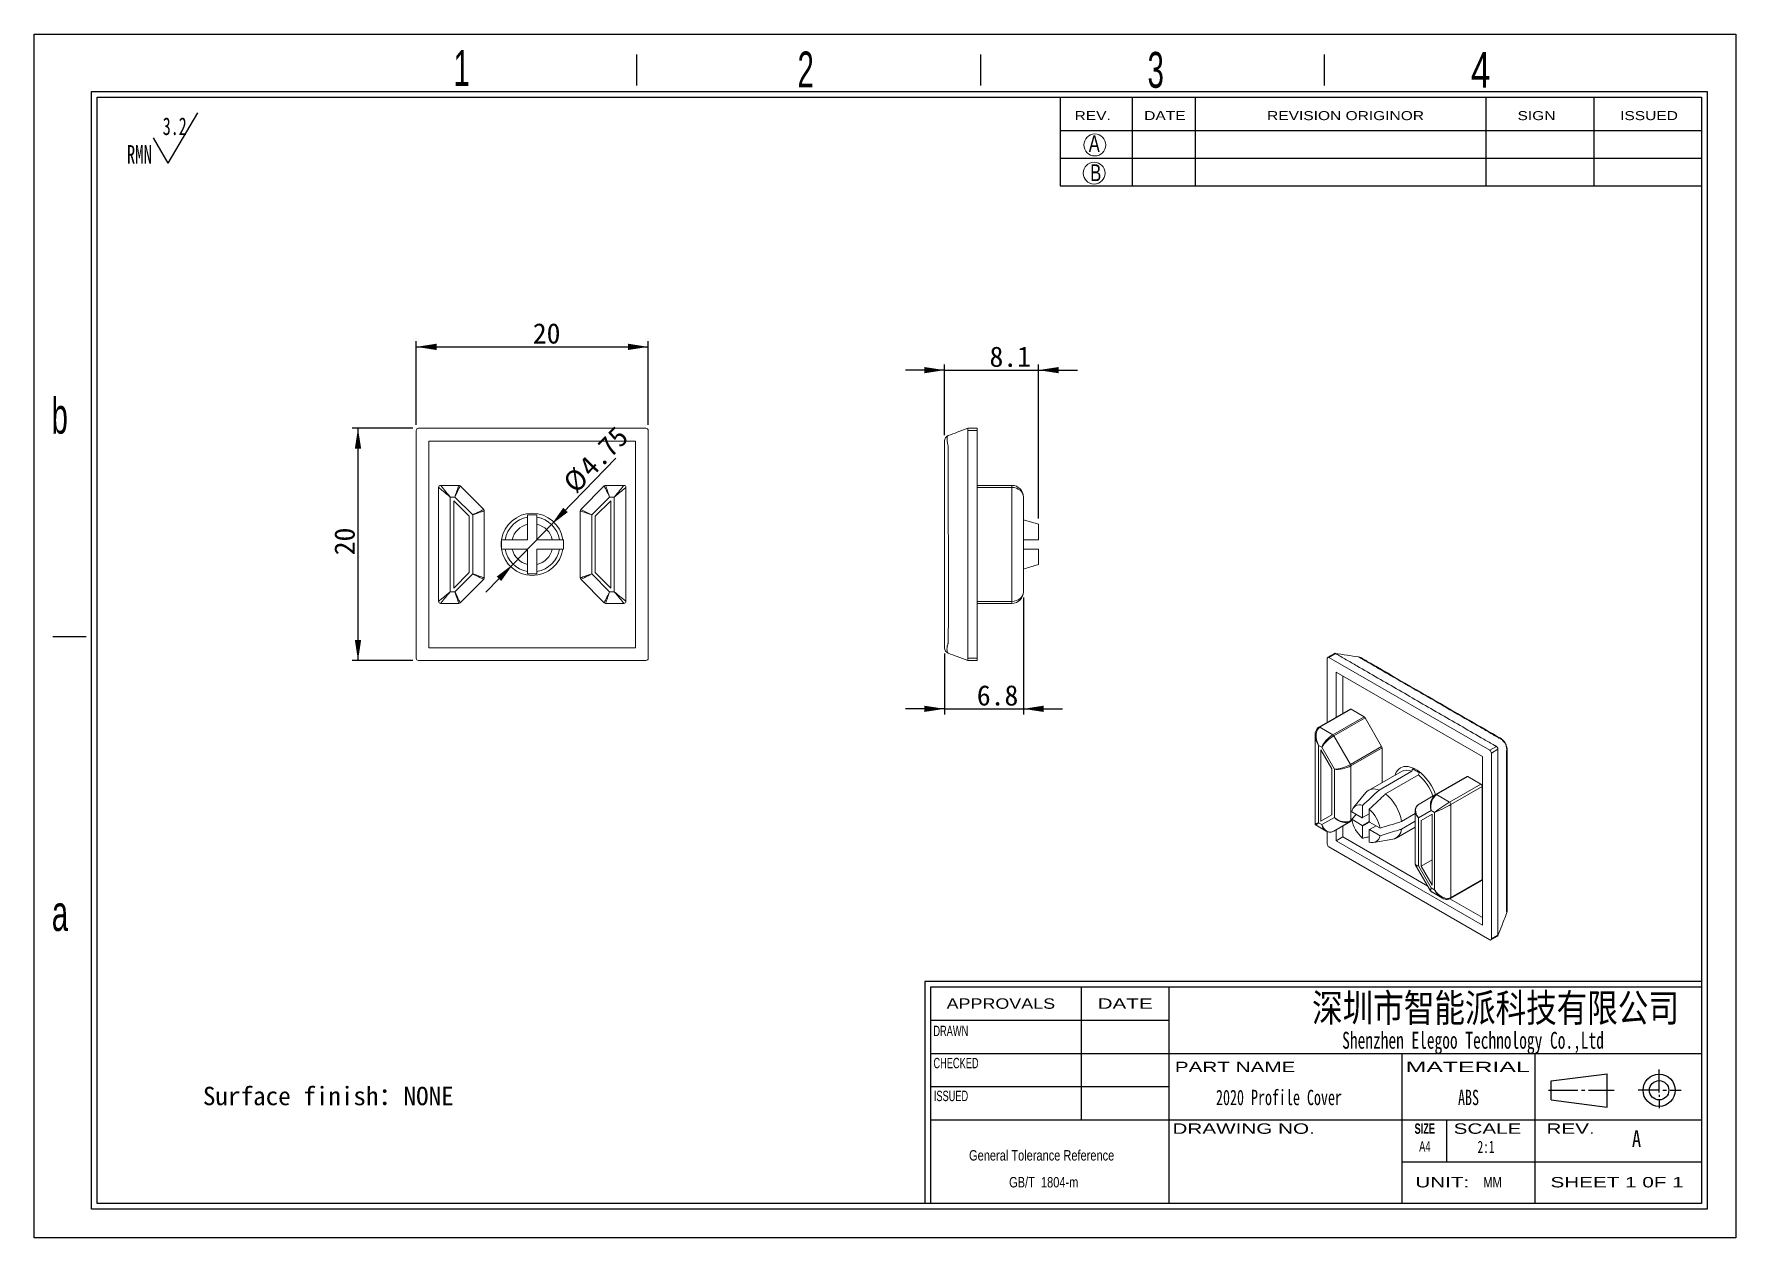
# Model space of a CAD drawing. Header units: millimetres. Extents: x 2 to 295, y 1 to 209.
import ezdxf

# ---------------------------------------------------------------- set-up
doc = ezdxf.new("R2010")
doc.units = ezdxf.units.MM
doc.layers.add('DIM', color=5, linetype='Continuous')
doc.layers.add('SLD-0', color=179, linetype='Continuous')
doc.styles.add('SLDTEXTSTYLE0', font='SIMSUN.TTC', dxfattribs={"width": 0.67})
doc.styles.add('SLDTEXTSTYLE1', font='SIMSUN.TTC', dxfattribs={"width": 0.67})
doc.styles.add('SLDTEXTSTYLE10', font='ARIAL.TTF', dxfattribs={"width": 1.7064})
doc.styles.add('SLDTEXTSTYLE11', font='SIMSUN.TTC', dxfattribs={"width": 0.8, "bigfont": 'bigfont'})
doc.styles.add('SLDTEXTSTYLE12', font='SIMSUN.TTC', dxfattribs={"width": 0.8})
doc.styles.add('SLDTEXTSTYLE13', font='SIMKAI.TTF', dxfattribs={"width": 0.67})
doc.styles.add('SLDTEXTSTYLE14', font='SIMSUN.TTC')
doc.styles.add('SLDTEXTSTYLE2', font='SIMSUN.TTC', dxfattribs={"bigfont": 'bigfont'})
doc.styles.add('SLDTEXTSTYLE3', font='ARIAL.TTF', dxfattribs={"width": 0.63516})
doc.styles.add('SLDTEXTSTYLE4', font='GOTHIC.TTF', dxfattribs={"width": 0.7304})
doc.styles.add('SLDTEXTSTYLE5', font='GOTHIC.TTF', dxfattribs={"width": 0.61171})
doc.styles.add('SLDTEXTSTYLE6', font='ARIALBD.TTF', dxfattribs={"width": 0.63516})
doc.styles.add('SLDTEXTSTYLE7', font='ARIAL.TTF', dxfattribs={"width": 1.422})
doc.styles.add('SLDTEXTSTYLE8', font='ARIAL.TTF', dxfattribs={"width": 0.7584})
doc.styles.add('SLDTEXTSTYLE9', font='ARIAL.TTF', dxfattribs={"width": 1.2324})
doc.dimstyles.new('SLDDIMSTYLE0', dxfattribs={"dimtxt": 3.5, "dimasz": 3.5, "dimexe": 0, "dimexo": 0.0625, "dimgap": 0.875, "dimtad": 2, "dimlfac": 0.5, "dimrnd": 1e-09, "dimzin": 12, "dimdsep": 46, "dimtxsty": 'SLDTEXTSTYLE0', "dimsah": 1, "dimcen": 0.09, "dimadec": 0, "dimazin": 3, "dimtfac": 1, "dimtofl": 0, "dimtmove": 0, "dimatfit": 3, "dimfxl": 0, "dimfrac": 2, "dimtolj": 1, "dimtzin": 12, "dimarcsym": 0})
doc.dimstyles.new('SLDDIMSTYLE1', dxfattribs={"dimtxt": 3.5, "dimasz": 3.5, "dimexe": 0, "dimexo": 0.0625, "dimgap": 0.875, "dimtad": 2, "dimlfac": 0.5, "dimrnd": 1e-09, "dimzin": 12, "dimdsep": 46, "dimtxsty": 'SLDTEXTSTYLE0', "dimsah": 1, "dimcen": 0.09, "dimadec": 0, "dimazin": 3, "dimtfac": 1, "dimtmove": 0, "dimatfit": 0, "dimfxl": 0, "dimfrac": 2, "dimtolj": 1, "dimtzin": 12, "dimarcsym": 0})

# ---------------------------------------------------------------- blocks, each defined once
blk = doc.blocks.new('SW_NOTE_0')
at = {"layer": 'SLD-0', "color": 0}
for q in [(12.27, 9.26), (4.6, 4.92)]:
    blk.add_line((7.16, 0.59), q, dxfattribs=at)
at = {"layer": 'SLD-0', "color": 0, "attachment_point": 1, "style": 'SLDTEXTSTYLE0'}
for s, insert, char_height in [('3.2', (6.19, 8.45), 3.032), ('RMN', (0, 3.69), 3.175)]:
    blk.add_mtext(s, dxfattribs=dict(at, insert=insert, char_height=char_height))
blk = doc.blocks.new('SW_NOTE_1')
at = {"layer": 'SLD-0', "color": 0, "char_height": 1.7927, "attachment_point": 2, "style": 'SLDTEXTSTYLE8'}
for s, insert in [('General Tolerance Reference ', (13.02, 2.31)), (' GB/T  1804-m', (13.11, -2.32))]:
    blk.add_mtext(s, dxfattribs=dict(at, insert=insert))
blk = doc.blocks.new('_D')
at = {"layer": 'DIM'}
for p, q in [((67.07, 140.77), (56.64, 140.77)), ((57.64, 140.77), (57.64, 100.77)), ((67.07, 100.77), (56.64, 100.77))]:
    blk.add_line(p, q, dxfattribs=at)
for points in [[(57.64, 140.77), (57.1, 137.27), (58.18, 137.27)], [(57.64, 100.77), (58.18, 104.27), (57.1, 104.27)]]:
    blk.add_solid(points, dxfattribs=at)
at = {"layer": 'DIM', "insert": (53.57, 118.89), "char_height": 3.5, "attachment_point": 1, "rotation": 90, "style": 'SLDTEXTSTYLE14'}
blk.add_mtext('20', dxfattribs=at)
blk = doc.blocks.new('_D_1')
at = {"layer": 'DIM'}
for p, q in [((67.67, 141.37), (67.67, 155.79)), ((107.67, 141.37), (107.67, 155.79)), ((67.67, 154.79), (107.67, 154.79))]:
    blk.add_line(p, q, dxfattribs=at)
for points in [[(67.67, 154.79), (71.17, 154.25), (71.17, 155.33)], [(107.67, 154.79), (104.17, 155.33), (104.17, 154.25)]]:
    blk.add_solid(points, dxfattribs=at)
at = {"layer": 'DIM', "insert": (87.77, 158.86), "char_height": 3.5, "attachment_point": 1, "style": 'SLDTEXTSTYLE14'}
blk.add_mtext('20', dxfattribs=at)
blk = doc.blocks.new('_D_2')
at = {"layer": 'DIM'}
for p, q in [((90.97, 124.18), (102.08, 135.64)), ((84.37, 117.35), (90.97, 124.18)), ((84.37, 117.35), (79.68, 112.52))]:
    blk.add_line(p, q, dxfattribs=at)
for points in [[(90.97, 124.18), (93.8, 126.32), (93.02, 127.07)], [(84.37, 117.35), (81.54, 115.22), (82.32, 114.47)]]:
    blk.add_solid(points, dxfattribs=at)
at = {"layer": 'DIM', "char_height": 3.5, "attachment_point": 1, "rotation": 45.9215, "style": 'SLDTEXTSTYLE14'}
for s, insert in [('4.75', (95.36, 134.57)), ('%%c', (92.67, 131.79))]:
    blk.add_mtext(s, dxfattribs=dict(at, insert=insert))
blk = doc.blocks.new('_D_3')
at = {"layer": 'DIM'}
for p, q in [((158.71, 150.78), (151.98, 150.78)), ((158.71, 139.57), (158.71, 151.78)), ((158.71, 150.78), (174.91, 150.78)), ((174.91, 125.23), (174.91, 151.78)), ((174.91, 150.78), (181.64, 150.78))]:
    blk.add_line(p, q, dxfattribs=at)
for points in [[(158.71, 150.78), (155.21, 151.32), (155.21, 150.24)], [(174.91, 150.78), (178.41, 150.24), (178.41, 151.32)]]:
    blk.add_solid(points, dxfattribs=at)
at = {"layer": 'DIM', "insert": (166.47, 154.85), "char_height": 3.5, "attachment_point": 1, "style": 'SLDTEXTSTYLE14'}
blk.add_mtext('8.1', dxfattribs=at)
blk = doc.blocks.new('_D_4')
at = {"layer": 'DIM'}
for p, q in [((172.31, 111.61), (172.31, 91.44)), ((158.71, 101.96), (158.71, 91.44)), ((158.71, 92.44), (151.98, 92.44)), ((158.71, 92.44), (172.31, 92.44)), ((172.31, 92.44), (179.04, 92.44))]:
    blk.add_line(p, q, dxfattribs=at)
for points in [[(158.71, 92.44), (155.21, 92.98), (155.21, 91.9)], [(172.31, 92.44), (175.81, 91.9), (175.81, 92.98)]]:
    blk.add_solid(points, dxfattribs=at)
at = {"layer": 'DIM', "insert": (164.29, 96.51), "char_height": 3.5, "attachment_point": 1, "style": 'SLDTEXTSTYLE14'}
blk.add_mtext('6.8', dxfattribs=at)

msp = doc.modelspace()

# ---------------------------------------------------------------- linework, layer by layer
at = {"color": 7, "linetype": 'Continuous', "lineweight": 15}
for p, q in [((67.671, 140.367), (67.671, 101.167)), ((107.271, 140.767), (68.071, 140.767)), ((69.871, 138.567), (105.471, 138.567)), ((69.871, 102.967), (69.871, 138.567)), ((105.471, 138.567), (105.471, 102.967)), ((107.671, 101.167), (107.671, 140.367)), ((164.314, 140.767), (162.714, 140.767)), ((162.714, 101.167), (162.714, 140.367)), ((164.314, 140.367), (162.714, 140.367)), ((164.314, 140.767), (164.314, 140.367)), ((164.314, 140.367), (164.314, 101.167)), ((71.531, 110.947), (71.531, 130.587)), ((71.871, 130.927), (75.022, 130.927)), ((75.263, 130.828), (79.311, 126.779)), ((96.03, 126.779), (100.079, 130.828)), ((100.319, 130.927), (103.471, 130.927)), ((103.811, 130.587), (103.811, 110.947)), ((164.314, 130.927), (170.314, 130.927)), ((170.314, 130.587), (170.314, 130.927)), ((170.314, 110.947), (170.314, 130.587)), ((74.335, 128.927), (73.531, 128.927)), ((73.531, 128.927), (73.531, 112.607)), ((76.811, 125.603), (74.131, 128.283)), ((74.131, 128.283), (74.131, 113.252)), ((77.411, 125.851), (74.335, 128.927)), ((79.411, 126.539), (79.411, 114.996)), ((95.931, 114.996), (95.931, 126.539)), ((101.007, 128.927), (97.931, 125.851)), ((101.211, 128.283), (98.531, 125.603)), ((101.811, 128.927), (101.007, 128.927)), ((101.211, 113.252), (101.211, 128.283)), ((101.811, 112.607), (101.811, 128.927)), ((172.314, 128.927), (172.314, 112.607)), ((76.811, 115.932), (76.811, 125.603)), ((77.411, 115.683), (77.411, 125.851)), ((86.871, 124.226), (86.871, 121.662)), ((88.471, 121.662), (88.471, 124.226)), ((97.931, 125.851), (97.931, 115.683)), ((98.531, 125.603), (98.531, 115.932)), ((172.314, 125.022), (174.914, 124.226)), ((174.914, 124.226), (174.914, 121.567)), ((82.371, 121.567), (82.371, 121.497)), ((82.381, 121.567), (82.371, 121.567)), ((82.371, 121.497), (82.371, 120.037)), ((86.776, 121.567), (84.212, 121.567)), ((91.129, 121.567), (88.565, 121.567)), ((93.071, 121.567), (92.96, 121.567)), ((93.071, 119.967), (93.071, 121.567)), ((82.371, 120.037), (82.371, 119.967)), ((82.371, 119.967), (82.381, 119.967)), ((84.212, 119.967), (86.776, 119.967)), ((86.871, 119.873), (86.871, 117.308)), ((88.471, 117.308), (88.471, 119.873)), ((88.565, 119.967), (91.129, 119.967)), ((92.96, 119.967), (93.071, 119.967)), ((172.314, 119.967), (174.914, 119.967)), ((174.914, 119.967), (174.914, 117.308)), ((74.131, 113.252), (76.811, 115.932)), ((74.335, 112.607), (77.411, 115.683)), ((79.311, 114.755), (75.263, 110.707)), ((100.079, 110.707), (96.03, 114.755)), ((97.931, 115.683), (101.007, 112.607)), ((98.531, 115.932), (101.211, 113.252)), ((73.531, 112.607), (74.335, 112.607)), ((101.007, 112.607), (101.811, 112.607)), ((75.022, 110.607), (71.871, 110.607)), ((103.471, 110.607), (100.319, 110.607)), ((170.314, 110.607), (164.314, 110.607)), ((170.314, 110.607), (170.314, 110.947)), ((105.471, 102.967), (69.871, 102.967)), ((68.071, 100.767), (107.271, 100.767)), ((164.314, 101.167), (162.714, 101.167)), ((164.314, 100.767), (162.714, 100.767)), ((164.314, 101.167), (164.314, 100.767)), ((224.682, 101.144), (224.682, 90.122)), ((225.904, 101.985), (224.765, 101.327)), ((224.965, 101.307), (226.097, 101.961)), ((252.684, 85.306), (224.965, 101.307)), ((226.238, 98.776), (251.411, 84.244)), ((226.238, 91.02), (226.238, 98.776)), ((227.369, 91.673), (227.369, 98.123)), ((228.614, 92.392), (223.24, 89.289)), ((228.784, 92.375), (223.41, 89.272)), ((225.638, 87.986), (231.012, 91.088)), ((231.012, 91.088), (228.784, 92.375)), ((223.41, 89.272), (225.638, 87.986)), ((231.182, 90.909), (225.808, 87.806)), ((234.045, 85.95), (231.182, 90.909)), ((222.583, 87.92), (222.583, 72.677)), ((223.169, 86.145), (223.169, 72.819)), ((223.738, 85.817), (223.169, 86.145)), ((225.489, 82.092), (223.594, 85.374)), ((223.594, 85.374), (223.594, 73.101)), ((225.913, 82.05), (223.738, 85.817)), ((225.808, 87.806), (228.671, 82.848)), ((228.671, 82.848), (234.045, 85.95)), ((234.115, 85.713), (228.741, 82.611)), ((234.115, 79.742), (234.115, 85.713)), ((252.684, 85.306), (253.815, 85.959)), ((252.967, 84.816), (254.098, 85.469)), ((254.098, 85.469), (254.098, 53.461)), ((228.741, 82.611), (228.741, 73.186)), ((251.411, 84.244), (251.411, 55.175)), ((252.967, 52.808), (252.967, 84.816)), ((225.489, 74.195), (225.489, 82.092)), ((225.913, 73.747), (225.913, 82.05)), ((237.44, 81.661), (231.783, 78.395)), ((233.592, 78.431), (239.249, 81.697)), ((240.38, 81.044), (234.723, 77.778)), ((243.356, 77.676), (248.73, 80.779)), ((248.9, 80.762), (243.526, 77.66)), ((245.754, 76.373), (251.128, 79.475)), ((251.128, 79.475), (248.9, 80.762)), ((231.333, 78.011), (229.218, 75.436)), ((240.493, 76.023), (243.356, 77.676)), ((243.526, 77.66), (245.754, 76.373)), ((251.369, 79.059), (245.995, 75.957)), ((251.369, 63.022), (251.369, 79.059)), ((223.594, 73.101), (225.489, 74.195)), ((223.738, 72.491), (225.913, 73.747)), ((230.697, 73.667), (228.884, 74.714)), ((229.669, 74.261), (228.884, 73.407)), ((228.884, 73.407), (230.697, 72.361)), ((230.697, 73.667), (230.764, 73.706)), ((230.764, 75.8), (230.764, 73.706)), ((230.764, 73.706), (231.895, 74.359)), ((231.895, 73.053), (231.895, 75.146)), ((237.468, 73.024), (239.837, 74.391)), ((239.837, 74.887), (239.837, 65.79)), ((242.598, 74.929), (240.423, 73.673)), ((240.423, 73.673), (240.423, 65.371)), ((242.742, 74.32), (240.847, 73.225)), ((240.847, 73.225), (242.742, 74.319)), ((243.166, 74.601), (242.598, 74.929)), ((242.742, 62.046), (242.742, 74.32)), ((243.166, 61.275), (243.166, 74.601)), ((245.995, 75.957), (245.995, 59.92)), ((222.753, 72.383), (224.496, 71.377)), ((223.169, 72.819), (223.738, 72.491)), ((224.682, 71.29), (224.682, 69.136)), ((225.808, 71.377), (228.931, 73.179)), ((228.671, 73.03), (225.808, 71.377)), ((226.238, 69.707), (226.238, 71.625)), ((227.369, 70.361), (227.369, 72.278)), ((230.697, 72.361), (231.895, 73.052)), ((230.764, 72.245), (231.962, 72.937)), ((230.764, 72.245), (230.764, 70.151)), ((231.895, 71.592), (231.962, 71.63)), ((231.895, 69.498), (231.895, 71.592)), ((233.775, 71.89), (231.962, 72.937)), ((231.962, 71.63), (233.093, 72.284)), ((231.962, 71.63), (233.775, 70.584)), ((236.533, 70.168), (239.837, 72.076)), ((239.837, 73.084), (237.468, 71.717)), ((240.847, 73.225), (240.847, 65.329)), ((224.965, 68.646), (252.684, 52.644)), ((227.369, 70.361), (226.238, 69.707)), ((251.411, 55.175), (226.238, 69.707)), ((241.991, 61.919), (227.369, 70.361)), ((232.687, 69.427), (235.975, 69.971)), ((239.906, 65.531), (242.478, 61.076)), ((240.423, 65.371), (242.598, 61.603)), ((240.847, 65.329), (242.742, 66.423)), ((240.847, 65.329), (242.742, 62.046)), ((242.598, 61.603), (243.166, 61.275)), ((245.924, 59.764), (251.298, 62.866)), ((245.995, 59.92), (251.369, 63.022)), ((242.668, 60.886), (244.411, 59.88)), ((251.411, 56.482), (245.816, 59.712)), ((252.884, 52.624), (254.023, 53.282)), ((252.967, 52.808), (254.098, 53.461))]:
    msp.add_line(p, q, dxfattribs=at)
at = {"color": 8, "linetype": 'Continuous', "lineweight": 15}
for p, q in [((170.314, 130.587), (164.314, 130.587)), ((164.314, 110.947), (170.314, 110.947)), ((228.93, 73.18), (228.671, 73.03)), ((228.741, 73.186), (228.908, 73.282))]:
    msp.add_line(p, q, dxfattribs=at)
at = {"color": 7, "linetype": 'Continuous', "lineweight": 15, "flags": 128}
for points in [[(71.531, 130.587), (71.555, 130.567), (71.629, 130.506), (71.749, 130.406), (71.913, 130.27), (72.116, 130.101), (72.355, 129.903), (72.623, 129.681), (72.913, 129.44), (73.218, 129.187), (73.531, 128.927)], [(71.871, 130.927), (71.891, 130.903), (71.952, 130.829), (72.052, 130.709), (72.188, 130.545), (72.357, 130.341), (72.555, 130.103), (72.777, 129.835), (73.018, 129.545), (73.271, 129.24), (73.531, 128.927)], [(75.022, 130.927), (75.012, 130.897), (74.981, 130.807), (74.93, 130.659), (74.861, 130.459), (74.777, 130.213), (74.678, 129.927), (74.57, 129.611), (74.454, 129.275), (74.335, 128.927)], [(75.263, 130.828), (75.248, 130.799), (75.207, 130.713), (75.138, 130.573), (75.045, 130.383), (74.931, 130.149), (74.799, 129.877), (74.652, 129.577), (74.496, 129.257), (74.335, 128.927)], [(101.007, 128.927), (100.846, 129.257), (100.689, 129.577), (100.543, 129.877), (100.41, 130.149), (100.296, 130.383), (100.203, 130.573), (100.135, 130.713), (100.093, 130.799), (100.079, 130.828)], [(101.007, 128.927), (100.887, 129.275), (100.772, 129.611), (100.663, 129.927), (100.565, 130.213), (100.48, 130.459), (100.411, 130.659), (100.361, 130.807), (100.33, 130.897), (100.319, 130.927)], [(101.811, 128.927), (102.07, 129.24), (102.324, 129.545), (102.564, 129.835), (102.786, 130.103), (102.984, 130.341), (103.154, 130.545), (103.29, 130.709), (103.389, 130.829), (103.45, 130.903), (103.471, 130.927)], [(103.811, 130.587), (103.786, 130.567), (103.713, 130.506), (103.593, 130.406), (103.429, 130.27), (103.225, 130.101), (102.986, 129.903), (102.719, 129.681), (102.429, 129.44), (102.124, 129.187), (101.811, 128.927)], [(79.311, 126.779), (79.282, 126.765), (79.196, 126.723), (79.056, 126.655), (78.866, 126.562), (78.632, 126.448), (78.361, 126.315), (78.061, 126.169), (77.741, 126.012), (77.411, 125.851)], [(77.411, 125.851), (77.758, 125.971), (78.095, 126.086), (78.411, 126.195), (78.696, 126.293), (78.943, 126.378), (79.143, 126.447), (79.29, 126.497), (79.38, 126.528), (79.411, 126.539)], [(97.931, 125.851), (97.583, 125.971), (97.247, 126.086), (96.931, 126.195), (96.645, 126.293), (96.399, 126.378), (96.199, 126.447), (96.051, 126.497), (95.961, 126.528), (95.931, 126.539)], [(97.931, 125.851), (97.601, 126.012), (97.281, 126.169), (96.98, 126.315), (96.709, 126.448), (96.475, 126.562), (96.285, 126.655), (96.145, 126.723), (96.059, 126.765), (96.03, 126.779)], [(77.411, 115.683), (77.741, 115.522), (78.061, 115.366), (78.361, 115.219), (78.632, 115.087), (78.866, 114.972), (79.056, 114.879), (79.196, 114.811), (79.282, 114.769), (79.311, 114.755)], [(77.411, 115.683), (77.758, 115.564), (78.095, 115.448), (78.411, 115.339), (78.696, 115.241), (78.943, 115.156), (79.143, 115.088), (79.29, 115.037), (79.38, 115.006), (79.411, 114.996)], [(97.931, 115.683), (97.583, 115.564), (97.247, 115.448), (96.931, 115.339), (96.645, 115.241), (96.399, 115.156), (96.199, 115.088), (96.051, 115.037), (95.961, 115.006), (95.931, 114.996)], [(96.03, 114.755), (96.059, 114.769), (96.145, 114.811), (96.285, 114.879), (96.475, 114.972), (96.709, 115.087), (96.98, 115.219), (97.281, 115.366), (97.601, 115.522), (97.931, 115.683)], [(71.531, 110.947), (71.555, 110.967), (71.629, 111.028), (71.749, 111.128), (71.913, 111.264), (72.116, 111.433), (72.355, 111.631), (72.623, 111.853), (72.913, 112.094), (73.218, 112.347), (73.531, 112.607)], [(73.531, 112.607), (73.271, 112.294), (73.018, 111.989), (72.777, 111.699), (72.555, 111.431), (72.357, 111.193), (72.188, 110.989), (72.052, 110.825), (71.952, 110.705), (71.891, 110.632), (71.871, 110.607)], [(74.335, 112.607), (74.496, 112.277), (74.652, 111.957), (74.799, 111.657), (74.931, 111.385), (75.045, 111.151), (75.138, 110.961), (75.207, 110.821), (75.248, 110.736), (75.263, 110.707)], [(74.335, 112.607), (74.454, 112.26), (74.57, 111.923), (74.678, 111.607), (74.777, 111.321), (74.861, 111.075), (74.93, 110.875), (74.981, 110.728), (75.012, 110.637), (75.022, 110.607)], [(100.079, 110.707), (100.093, 110.736), (100.135, 110.821), (100.203, 110.961), (100.296, 111.151), (100.41, 111.385), (100.543, 111.657), (100.689, 111.957), (100.846, 112.277), (101.007, 112.607)], [(100.319, 110.607), (100.33, 110.637), (100.361, 110.728), (100.411, 110.875), (100.48, 111.075), (100.565, 111.321), (100.663, 111.607), (100.772, 111.923), (100.887, 112.26), (101.007, 112.607)], [(103.811, 110.947), (103.786, 110.967), (103.713, 111.028), (103.593, 111.128), (103.429, 111.264), (103.225, 111.433), (102.986, 111.631), (102.719, 111.853), (102.429, 112.094), (102.124, 112.347), (101.811, 112.607)], [(103.471, 110.607), (103.45, 110.632), (103.389, 110.705), (103.29, 110.825), (103.154, 110.989), (102.984, 111.193), (102.786, 111.431), (102.564, 111.699), (102.324, 111.989), (102.07, 112.294), (101.811, 112.607)]]:
    msp.add_lwpolyline(points, dxfattribs=at)
at = {"color": 8, "linetype": 'Continuous', "lineweight": 15, "flags": 128}
for points in [[(255.567, 57.182), (255.602, 57.335), (255.582, 57.471), (255.579, 57.658), (255.58, 57.849), (255.579, 58.23), (255.579, 58.994), (255.579, 62.185), (255.579, 68.567), (255.579, 81.331), (255.579, 84.821), (255.579, 85.231), (255.579, 85.231), (255.579, 85.231)], [(236.35, 81.032), (236.416, 81.214), (236.576, 81.542), (236.773, 81.828), (237.006, 82.066), (237.271, 82.256), (237.565, 82.395), (237.887, 82.481), (238.231, 82.513), (238.594, 82.491), (238.972, 82.415), (239.361, 82.286), (239.757, 82.106), (240.155, 81.877), (240.551, 81.6), (240.94, 81.279), (241.318, 80.918), (241.681, 80.521), (242.025, 80.091), (242.347, 79.635), (242.641, 79.156), (242.906, 78.66), (243.139, 78.153), (243.329, 77.661)]]:
    msp.add_lwpolyline(points, dxfattribs=at)
at = {"color": 7, "linetype": 'Continuous', "lineweight": 15}
for centre, radius, start, end in [((68.071, 140.367), 0.4, 90, 180), ((107.271, 140.367), 0.4, 0, 90), ((159.714, 138.574), 1, 110.50973, 179.98821), ((71.871, 130.587), 0.34, 90, 180), ((75.022, 130.587), 0.34, 45, 90), ((100.319, 130.587), 0.34, 90, 135), ((103.471, 130.587), 0.34, 0, 90), ((170.314, 128.927), 2, 0, 90), ((79.071, 126.539), 0.34, 0, 45), ((87.671, 120.767), 5.35, 8.59985, 171.40015), ((96.271, 126.539), 0.34, 135, 180), ((87.671, 120.767), 4.75, 99.69603, 170.30397), ((87.671, 120.767), 3.55, 103.02358, 166.97642), ((87.671, 120.767), 4.75, 9.69603, 80.30397), ((87.671, 120.767), 3.55, 13.02358, 76.97642), ((87.671, 120.767), 5.35, 172.16057, 187.83943), ((87.671, 120.767), 1.2, 131.81031, 138.18969), ((87.671, 120.767), 1.2, 41.81031, 48.18969), ((87.671, 120.767), 5.35, 188.59985, 351.40015), ((87.671, 120.767), 4.75, 189.69603, 260.30397), ((87.671, 120.767), 3.55, 193.02358, 256.97642), ((87.671, 120.767), 1.2, 221.81031, 228.18969), ((87.671, 120.767), 1.2, 311.81031, 318.18969), ((87.671, 120.767), 3.55, 283.02358, 346.97642), ((87.671, 120.767), 4.75, 279.69603, 350.30397), ((79.071, 114.996), 0.34, 315, 0), ((96.271, 114.996), 0.34, 180, 225), ((170.314, 112.607), 2, 270, 0), ((71.871, 110.947), 0.34, 180, 270), ((75.022, 110.947), 0.34, 270, 315), ((100.319, 110.947), 0.34, 225, 270), ((103.471, 110.947), 0.34, 270, 0), ((159.714, 102.96), 1, 180.00041, 249.40275), ((159.714, 102.96), 1, 179.99998, 249.44005), ((159.714, 102.96), 1, 180.00002, 249.43501), ((68.071, 101.167), 0.4, 180, 270), ((107.271, 101.167), 0.4, 270, 0), ((224.855, 101.172), 0.175, 50.79671, 189.21404), ((228.684, 92.236), 0.171, 54.38183, 114.31395), ((230.753, 90.672), 0.49, 28.85561, 58.04533), ((225.379, 87.57), 0.49, 28.85561, 58.04533), ((233.625, 85.697), 0.491, 1.9565, 31.14373), ((252.353, 84.788), 0.615, 2.60548, 57.39452), ((228.251, 82.594), 0.491, 1.9565, 31.14373), ((238.382, 79.805), 2.081, 65.36881, 116.91086), ((235.524, 75.057), 7.709, 17.66041, 50.95159), ((248.8, 80.623), 0.171, 54.38183, 114.31395), ((250.847, 79.035), 0.523, 2.60548, 57.39452), ((232.738, 76.744), 1.892, 63.14485, 137.94607), ((229.937, 71.845), 7.623, 8.89372, 51.10628), ((243.426, 77.521), 0.171, 54.38183, 114.31395), ((245.473, 75.933), 0.523, 2.60548, 57.39452), ((230.251, 74.516), 1.382, 68.22778, 171.78297), ((234.564, 74.516), 5.787, 191.04444, 228.95556), ((230.93, 73.341), 0.401, 114.48525, 125.5255), ((228.095, 70.782), 5.787, 11.04444, 48.95556), ((228.571, 73.169), 0.171, 305.69804, 5.62038), ((232.528, 73.341), 2.077, 208.15786, 211.84214), ((230.13, 71.957), 2.077, 28.15786, 31.84214), ((231.729, 71.957), 0.401, 294.48525, 305.5255), ((232.407, 70.781), 1.382, 248.22778, 351.78297), ((235.58, 71.821), 1.892, 282.05156, 356.86171), ((225.297, 69.164), 0.615, 182.60548, 237.39452), ((251.198, 63.005), 0.171, 305.69804, 5.62038), ((252.794, 52.78), 0.175, 230.79671, 9.21404)]:
    msp.add_arc(centre, radius, start, end, dxfattribs=at)
at = {"color": 8, "linetype": 'Continuous', "lineweight": 15}
for centre, radius, start, end in [((223.31, 89.133), 0.171, 54.38368, 114.29265), ((245.833, 59.899), 0.163, 304.03673, 7.2578)]:
    msp.add_arc(centre, radius, start, end, dxfattribs=at)
at = {"color": 7, "linetype": 'Continuous', "lineweight": 15}
for centre, major_axis, ratio, start_param, end_param in [((170.314, 128.927), (2, 0), 0.83, 0, 1.5707963), ((170.314, 112.607), (2, 0), 0.83, 4.712389, 6.2831853), ((224.583, 86.962), (-1.093, 2.353), 0.6279751, 0.0556798, 1.6264762), ((224.583, 86.962), (-1.491, 2.123), 0.6279741, 0.7296198, 0.7657931), ((225.152, 86.633), (1.394, 1.497), 0.362361, 0.8685019, 2.4392982), ((225.152, 86.633), (1.515, 1.37), 0.2692893, 0.897516, 2.4683123), ((227.327, 82.866), (1.944, 0.627), 0.2691629, 3.8148415, 5.3856378), ((227.327, 82.866), (1.993, 0.459), 0.3622421, 3.8438417, 5.414638), ((244.012, 75.746), (-0.119, 2.094), 0.7422563, 0.3577839, 1.9285802), ((244.012, 75.746), (0.22, 2.075), 0.712979, 0.4785788, 2.0493751), ((244.58, 75.418), (1.835, 1.248), 0.0797686, 0.823827, 2.3946233), ((227.327, 74.563), (1.907, -0.847), 0.7129327, 4.2336589, 5.8044552), ((227.327, 74.563), (1.754, -1.15), 0.742225, 4.3544386, 5.9252349), ((241.837, 74.49), (1.907, -0.847), 0.7129327, 3.4482607, 3.4686338), ((241.837, 74.49), (1.754, -1.15), 0.742225, 2.7836423, 4.3544386), ((244.58, 75.418), (1.999, 0.965), 0.0796295, 3.8885488, 5.4593452), ((225.152, 73.307), (-0.119, 2.094), 0.7422563, 1.9285802, 3.4993765), ((244.58, 62.092), (-1.491, 2.123), 0.6279741, 1.5150179, 3.0858143), ((244.58, 62.092), (-1.093, 2.353), 0.6279751, 2.3682126, 2.4119556)]:
    msp.add_ellipse(centre, major_axis=major_axis, ratio=ratio, start_param=start_param, end_param=end_param, dxfattribs=at)
at = {"color": 8, "linetype": 'Continuous', "lineweight": 15}
for centre, major_axis, ratio, start_param, end_param in [((224.583, 86.962), (-1.491, 2.123), 0.6279741, 0.7657931, 1.5150179), ((241.837, 74.49), (1.907, -0.847), 0.7129327, 3.4686338, 4.2336589), ((224.583, 73.636), (1.999, 0.965), 0.0796295, 3.1031507, 3.8885488), ((224.583, 73.636), (1.835, 1.248), 0.0797686, 2.3946233, 3.1801027), ((225.152, 73.307), (0.22, 2.075), 0.712979, 2.0493751, 2.8255447), ((241.837, 66.187), (1.993, 0.459), 0.3622421, 3.0584435, 3.8438417), ((241.837, 66.187), (1.944, 0.627), 0.2691629, 3.1993235, 3.8148415), ((244.012, 62.42), (1.515, 1.37), 0.2692893, 2.4683123, 3.0838303), ((244.012, 62.42), (1.394, 1.497), 0.362361, 2.4392982, 3.2247777), ((244.58, 62.092), (-1.093, 2.353), 0.6279751, 1.6264762, 2.3682126)]:
    msp.add_ellipse(centre, major_axis=major_axis, ratio=ratio, start_param=start_param, end_param=end_param, dxfattribs=at)
at = {"color": 7, "linetype": 'Continuous', "lineweight": 15}
for points, knots in [([(158.714, 102.96), (158.714, 102.965), (158.714, 102.972), (158.714, 102.935), (158.714, 103.06), (158.714, 103.263), (158.714, 103.468), (158.714, 103.63), (158.714, 103.82), (158.714, 104.039), (158.714, 111.406), (158.714, 122.242), (158.714, 133.181), (158.714, 137.075), (158.714, 137.526), (158.714, 137.937), (158.714, 138.256), (158.714, 138.454), (158.714, 138.595), (158.714, 138.601), (158.714, 138.367), (158.714, 138.637), (158.714, 138.568), (158.714, 138.573), (158.714, 138.574)], [0, 0, 0, 0, 0.0099663, 0.0163367, 0.0212955, 0.0262099, 0.0316895, 0.0329546, 0.0346039, 0.0412001, 0.0436596, 0.3979045, 0.5750269, 0.5825157, 0.5899961, 0.5972958, 0.6025532, 0.6077918, 0.6118658, 0.6195984, 0.6274473, 0.8123151, 0.9359897, 1, 1, 1, 1]), ([(159.364, 139.511), (159.363, 139.511), (159.361, 139.51), (159.364, 139.511), (159.364, 139.511), (159.363, 139.511)], [0, 0, 0, 0, 0.0906317, 0.4204029, 1, 1, 1, 1]), ([(162.714, 140.767), (162.116, 140.543), (161.01, 140.128), (159.882, 139.705), (159.363, 139.511)], [0, 0, 0, 0, 0.5404979, 1, 1, 1, 1]), ([(162.714, 140.367), (162.714, 140.37), (162.714, 140.388), (162.714, 140.403), (162.714, 140.413), (162.714, 140.436), (162.714, 140.467), (162.714, 140.523), (162.714, 140.597), (162.714, 140.672), (162.714, 140.729), (162.714, 140.756), (162.714, 140.764), (162.714, 140.766), (162.714, 140.767), (162.714, 140.767)], [0.73723062, 0.73723062, 0.73723062, 0.73723062, 0.737304688, 0.737792969, 0.73828125, 0.738525391, 0.739257812, 0.740234375, 0.7421875, 0.744140625, 0.74609375, 0.748046875, 0.749023438, 0.749511719, 0.749817814, 0.749817814, 0.749817814, 0.749817814]), ([(86.871, 125.867), (87.136, 125.867), (87.402, 125.867), (87.934, 125.867), (88.203, 125.867), (88.471, 125.867)], [0, 0, 0, 0, 0.5, 0.5, 1, 1, 1, 1]), ([(86.871, 125.449), (86.871, 125.511), (86.871, 125.578), (86.871, 125.719), (86.871, 125.792), (86.871, 125.867)], [0, 0, 0, 0, 0.5, 0.5, 1, 1, 1, 1]), ([(88.471, 125.867), (88.471, 125.792), (88.471, 125.718), (88.471, 125.577), (88.471, 125.51), (88.471, 125.449)], [0, 0, 0, 0, 0.5, 0.5, 1, 1, 1, 1]), ([(88.471, 124.226), (88.471, 124.267), (88.471, 124.307), (88.471, 124.348), (88.471, 124.658), (88.471, 124.967), (88.471, 125.275), (88.471, 125.333), (88.471, 125.391), (88.471, 125.449)], [0.0017643208, 0.0017643208, 0.0017643208, 0.0017643208, 0.0019724833, 0.0019724833, 0.0019724833, 0.0035562238, 0.0035562238, 0.0035562238, 0.0038557749, 0.0038557749, 0.0038557749, 0.0038557749]), ([(82.381, 121.567), (82.489, 121.567), (82.599, 121.567), (82.805, 121.567), (82.901, 121.567), (82.989, 121.567)], [0, 0, 0, 0, 0.5, 0.5, 1, 1, 1, 1]), ([(84.212, 121.567), (84.171, 121.567), (84.13, 121.567), (84.09, 121.567), (83.779, 121.567), (83.471, 121.567), (83.163, 121.567), (83.105, 121.567), (83.047, 121.567), (82.989, 121.567)], [0.0017643208, 0.0017643208, 0.0017643208, 0.0017643208, 0.0019724833, 0.0019724833, 0.0019724833, 0.0035562238, 0.0035562238, 0.0035562238, 0.0038557749, 0.0038557749, 0.0038557749, 0.0038557749]), ([(92.353, 121.567), (92.44, 121.567), (92.537, 121.567), (92.744, 121.567), (92.851, 121.567), (92.96, 121.567)], [0, 0, 0, 0, 0.5, 0.5, 1, 1, 1, 1]), ([(174.914, 121.567), (174.781, 121.567), (173.915, 121.567), (173.048, 121.567), (172.314, 121.567)], [0, 0, 0, 0, 0.1531106, 1, 1, 1, 1]), ([(82.989, 119.967), (82.902, 119.967), (82.804, 119.967), (82.597, 119.967), (82.489, 119.967), (82.381, 119.967)], [0, 0, 0, 0, 0.5, 0.5, 1, 1, 1, 1]), ([(91.129, 119.967), (91.17, 119.967), (91.211, 119.967), (91.252, 119.967), (91.562, 119.967), (91.871, 119.967), (92.178, 119.967), (92.236, 119.967), (92.295, 119.967), (92.353, 119.967)], [0.0017643208, 0.0017643208, 0.0017643208, 0.0017643208, 0.0019724833, 0.0019724833, 0.0019724833, 0.0035562238, 0.0035562238, 0.0035562238, 0.0038557749, 0.0038557749, 0.0038557749, 0.0038557749]), ([(92.96, 119.967), (92.853, 119.967), (92.743, 119.967), (92.539, 119.967), (92.44, 119.967), (92.353, 119.967)], [0, 0, 0, 0, 0.5, 0.5, 1, 1, 1, 1]), ([(86.871, 117.308), (86.871, 117.268), (86.871, 117.227), (86.871, 117.186), (86.871, 116.876), (86.871, 116.567), (86.871, 116.26), (86.871, 116.201), (86.871, 116.143), (86.871, 116.085)], [0.0017643208, 0.0017643208, 0.0017643208, 0.0017643208, 0.0019724833, 0.0019724833, 0.0019724833, 0.0035562238, 0.0035562238, 0.0035562238, 0.0038557749, 0.0038557749, 0.0038557749, 0.0038557749]), ([(86.871, 115.667), (86.871, 115.742), (86.871, 115.816), (86.871, 115.957), (86.871, 116.024), (86.871, 116.085)], [0, 0, 0, 0, 0.5, 0.5, 1, 1, 1, 1]), ([(88.471, 115.667), (88.205, 115.667), (87.939, 115.667), (87.407, 115.667), (87.138, 115.667), (86.871, 115.667)], [0, 0, 0, 0, 0.5, 0.5, 1, 1, 1, 1]), ([(88.471, 116.085), (88.471, 116.023), (88.471, 115.956), (88.471, 115.815), (88.471, 115.742), (88.471, 115.667)], [0, 0, 0, 0, 0.5, 0.5, 1, 1, 1, 1]), ([(174.914, 117.308), (174.781, 117.268), (173.915, 117.001), (173.048, 116.736), (172.314, 116.512)], [0, 0, 0, 0, 0.1531106, 1, 1, 1, 1]), ([(159.363, 102.024), (159.882, 101.829), (161.01, 101.406), (162.116, 100.991), (162.714, 100.767)], [0, 0, 0, 0, 0.4595262, 1, 1, 1, 1]), ([(159.363, 102.024), (159.884, 101.828), (161.035, 101.397), (162.121, 100.99), (162.714, 100.767)], [0, 0, 0, 0, 0.4531159, 1, 1, 1, 1]), ([(159.363, 102.024), (159.363, 102.024), (159.363, 102.023), (159.363, 102.024), (159.363, 102.024)], [0, 0, 0, 0, 0.3456103, 1, 1, 1, 1]), ([(162.714, 100.767), (162.714, 100.767), (162.714, 100.767), (162.714, 100.768), (162.714, 100.77), (162.714, 100.773), (162.714, 100.779), (162.714, 100.797), (162.714, 100.835), (162.714, 100.902), (162.714, 100.986), (162.714, 101.067), (162.714, 101.111), (162.714, 101.138), (162.714, 101.157), (162.714, 101.167)], [0.487230503, 0.487230503, 0.487230503, 0.487230503, 0.487304688, 0.487792969, 0.48828125, 0.488525391, 0.489257812, 0.490234375, 0.4921875, 0.494140625, 0.49609375, 0.498046875, 0.499023438, 0.499511719, 0.499882477, 0.499882477, 0.499882477, 0.499882477]), ([(225.897, 101.98), (225.926, 101.991), (225.984, 102.012), (226.059, 101.978), (226.097, 101.961)], [0, 0, 0, 0, 0.49994893, 1, 1, 1, 1]), ([(230.063, 101.371), (229.402, 101.473), (228.046, 101.682), (226.692, 101.89), (225.998, 101.997)], [0, 0, 0, 0, 0.4876114, 1, 1, 1, 1]), ([(226.097, 101.96), (226.1, 101.959), (226.112, 101.952), (226.139, 101.937), (226.193, 101.906), (226.308, 101.839), (226.576, 101.684), (227.205, 101.32), (228.2, 100.746), (230.376, 99.49), (234.607, 97.048), (240.708, 93.526), (246.801, 90.009), (250.74, 87.734), (252.584, 86.67), (253.229, 86.298), (253.601, 86.083), (253.714, 86.018), (253.793, 85.972), (253.815, 85.959)], [0.74981781, 0.74981781, 0.74981781, 0.74981781, 0.75, 0.75048828, 0.75097656, 0.75195312, 0.75390625, 0.7578125, 0.765625, 0.78125, 0.8125, 0.875, 0.9375, 0.96875, 0.9765625, 0.984375, 0.98535156, 0.98632812, 0.9872305, 0.9872305, 0.9872305, 0.9872305]), ([(255.632, 85.799), (255.614, 85.873), (255.576, 86.029), (255.479, 86.281), (255.34, 86.552), (255.16, 86.817), (254.956, 87.049), (254.777, 87.203), (254.622, 87.308), (254.522, 87.365), (252.726, 88.405), (245.494, 92.571), (237.946, 96.93), (231.929, 100.407), (231.13, 100.867), (230.747, 101.09), (230.543, 101.213), (230.327, 101.308), (230.155, 101.364), (230.066, 101.37), (230.062, 101.37)], [0, 0, 0, 0, 0.0063301, 0.0135363, 0.0223418, 0.0313807, 0.0397983, 0.0479848, 0.051381, 0.0554843, 0.0585272, 0.2643042, 0.888992, 0.9369428, 0.9708465, 0.9790091, 0.9849616, 0.9922088, 0.9996484, 1, 1, 1, 1]), ([(223.24, 89.289), (223.197, 89.262), (223.085, 89.191), (222.929, 89.039), (222.786, 88.829), (222.678, 88.585), (222.609, 88.305), (222.579, 88.05), (222.587, 87.888), (222.59, 87.833)], [0, 0, 0, 0, 0.0936398, 0.2432231, 0.395139, 0.5537243, 0.7226858, 0.9045294, 1, 1, 1, 1]), ([(253.815, 85.959), (253.817, 85.958), (253.83, 85.95), (253.841, 85.944), (253.848, 85.938), (253.864, 85.926), (253.886, 85.909), (253.926, 85.871), (253.978, 85.81), (254.031, 85.723), (254.071, 85.632), (254.09, 85.559), (254.097, 85.506), (254.098, 85.483), (254.098, 85.469)], [0.987230503, 0.987230503, 0.987230503, 0.987230503, 0.987304688, 0.987792969, 0.98828125, 0.988525391, 0.989257812, 0.990234375, 0.9921875, 0.994140625, 0.99609375, 0.998046875, 0.999023438, 0.999924723, 0.999924723, 0.999924723, 0.999924723]), ([(255.562, 57.181), (255.58, 57.23), (255.623, 57.344), (255.655, 57.533), (255.669, 57.739), (255.668, 57.933), (255.671, 59.286), (255.667, 63.157), (255.67, 69.614), (255.668, 76.175), (255.669, 80.899), (255.668, 83.214), (255.67, 84.337), (255.668, 84.772), (255.684, 84.985), (255.694, 85.253), (255.68, 85.535), (255.647, 85.718), (255.632, 85.799)], [0, 0, 0, 0, 0.0046312, 0.0108895, 0.0173415, 0.0237881, 0.0304308, 0.1613358, 0.42882, 0.7116041, 0.8529962, 0.9236922, 0.9590403, 0.9665495, 0.973793, 0.9833522, 0.9925909, 1, 1, 1, 1]), ([(239.249, 81.697), (239.281, 81.766), (239.309, 81.837), (239.352, 81.977), (239.368, 82.045), (239.378, 82.113)], [0, 0, 0, 0, 0.5, 0.5, 1, 1, 1, 1]), ([(239.378, 82.113), (239.56, 82.001), (239.744, 81.89), (240.12, 81.673), (240.314, 81.565), (240.509, 81.459)], [0, 0, 0, 0, 0.5, 0.5, 1, 1, 1, 1]), ([(240.509, 81.459), (240.499, 81.392), (240.483, 81.323), (240.44, 81.182), (240.412, 81.112), (240.38, 81.044)], [0, 0, 0, 0, 0.5, 0.5, 1, 1, 1, 1]), ([(231.895, 75.146), (231.989, 75.234), (232.083, 75.321), (232.176, 75.409), (232.89, 76.074), (233.604, 76.738), (234.318, 77.402), (234.453, 77.527), (234.588, 77.653), (234.723, 77.778)], [0.0017643208, 0.0017643208, 0.0017643208, 0.0017643208, 0.0019724833, 0.0019724833, 0.0019724833, 0.0035562238, 0.0035562238, 0.0035562238, 0.0038557749, 0.0038557749, 0.0038557749, 0.0038557749]), ([(240.493, 76.023), (240.448, 75.995), (240.326, 75.919), (240.156, 75.762), (240.001, 75.55), (239.896, 75.312), (239.84, 75.075), (239.841, 74.918), (239.842, 74.849)], [0, 0, 0, 0, 0.1098701, 0.2973642, 0.4832695, 0.6680328, 0.8531925, 1, 1, 1, 1]), ([(222.589, 72.69), (222.587, 72.677), (222.579, 72.624), (222.611, 72.531), (222.674, 72.434), (222.736, 72.396), (222.762, 72.38)], [0, 0, 0, 0, 0.1038357, 0.4266509, 0.7521976, 1, 1, 1, 1]), ([(224.481, 71.387), (224.559, 71.346), (224.715, 71.262), (224.973, 71.201), (225.235, 71.19), (225.492, 71.235), (225.682, 71.307), (225.784, 71.363), (225.808, 71.377)], [0, 0, 0, 0, 0.1881044, 0.3823163, 0.5710773, 0.7565534, 0.941152, 1, 1, 1, 1]), ([(230.764, 70.151), (230.857, 70.172), (231.234, 70.256), (231.612, 70.34), (231.895, 70.404)], [0, 0, 0, 0, 0.248793, 1, 1, 1, 1]), ([(233.775, 70.584), (233.898, 70.621), (234.02, 70.659), (234.143, 70.696), (235.076, 70.982), (236.008, 71.268), (236.94, 71.554), (237.116, 71.609), (237.292, 71.663), (237.468, 71.717)], [0.0017643208, 0.0017643208, 0.0017643208, 0.0017643208, 0.0019724833, 0.0019724833, 0.0019724833, 0.0035562238, 0.0035562238, 0.0035562238, 0.0038557749, 0.0038557749, 0.0038557749, 0.0038557749]), ([(239.842, 65.803), (239.84, 65.787), (239.833, 65.719), (239.857, 65.618), (239.9, 65.552), (239.915, 65.529)], [0, 0, 0, 0, 0.17274301, 0.70921012, 1, 1, 1, 1]), ([(242.479, 61.085), (242.485, 61.071), (242.515, 61.005), (242.59, 60.929), (242.664, 60.893), (242.687, 60.883)], [0, 0, 0, 0, 0.160543, 0.7435087, 1, 1, 1, 1]), ([(244.324, 59.938), (244.347, 59.922), (244.468, 59.837), (244.698, 59.732), (244.994, 59.637), (245.27, 59.602), (245.526, 59.616), (245.747, 59.672), (245.874, 59.738), (245.924, 59.764)], [0, 0, 0, 0, 0.0483972, 0.2481296, 0.4350368, 0.5917208, 0.7399444, 0.8964981, 1, 1, 1, 1]), ([(254.08, 53.357), (254.303, 53.929), (254.799, 55.204), (255.295, 56.479), (255.568, 57.182)], [0, 0, 0, 0, 0.4483085, 1, 1, 1, 1]), ([(254.098, 53.461), (254.093, 53.422), (254.084, 53.344), (254.046, 53.283), (254.015, 53.278), (254.015, 53.278)], [0, 0, 0, 0, 0.4999489, 0.9998979, 1, 1, 1, 1])]:
    msp.add_open_spline(points, degree=3, knots=knots, dxfattribs=at)
at = {"color": 8, "linetype": 'Continuous', "lineweight": 15}
for points, knots in [([(159.363, 139.51), (159.363, 139.51), (159.362, 139.51), (159.367, 139.512), (159.358, 139.508), (159.366, 139.512), (159.358, 139.509), (159.371, 139.513), (159.33, 139.502), (159.195, 139.382), (159.153, 139.165), (159.132, 138.779), (159.18, 138.372), (159.25, 138.025), (159.351, 137.832), (159.371, 137.646), (159.357, 137.452), (159.366, 137.109), (159.344, 133.222), (159.367, 122.248), (159.42, 111.385), (159.361, 104.054), (159.384, 103.835), (159.294, 103.594), (159.232, 103.424), (159.171, 103.098), (159.133, 102.725), (159.148, 102.393), (159.197, 102.192), (159.25, 102.096), (159.321, 102.041), (159.394, 102.01), (159.35, 102.03), (159.365, 102.023), (159.363, 102.023), (159.363, 102.024)], [0, 0, 0, 0, 0.0947113, 0.2201611, 0.2828873, 0.2985655, 0.3061665, 0.3099635, 0.3138261, 0.3192844, 0.3277915, 0.3377777, 0.3482925, 0.3526856, 0.3572011, 0.3596172, 0.3621572, 0.3671707, 0.3771947, 0.5614112, 0.929866, 0.9324099, 0.9385427, 0.9407391, 0.9456503, 0.9483667, 0.9592742, 0.968653, 0.9740759, 0.9796573, 0.9819907, 0.9843465, 0.9901389, 0.9959237, 1, 1, 1, 1]), ([(255.579, 85.231), (255.579, 85.231), (255.608, 85.365), (255.607, 85.607), (255.538, 85.947), (255.41, 86.294), (255.182, 86.704), (254.885, 87.038), (254.595, 87.257), (254.391, 87.342), (254.128, 87.477), (253.812, 87.676), (252.887, 88.199), (251.527, 88.992), (246.84, 91.692), (241.046, 95.042), (234.983, 98.539), (232.177, 100.162), (230.985, 100.847), (230.617, 101.063), (230.398, 101.184), (230.244, 101.293), (230.171, 101.359), (230.088, 101.358), (230.062, 101.358)], [0, 0, 0, 0, 0.0000028, 0.0111182, 0.0195876, 0.0282866, 0.0409843, 0.0571622, 0.0639371, 0.0708957, 0.0744472, 0.0917416, 0.1090422, 0.1785031, 0.2479745, 0.6427425, 0.840126, 0.9388197, 0.9634879, 0.9754474, 0.9814215, 0.9874989, 0.9960871, 1, 1, 1, 1])]:
    msp.add_open_spline(points, degree=3, knots=knots, dxfattribs=at)
at = {"color": 7, "linetype": 'Continuous', "lineweight": 15}
for points in [[(86.871, 125.449), (86.871, 125.043), (86.871, 124.636), (86.871, 124.226)], [(92.353, 121.567), (91.947, 121.567), (91.54, 121.567), (91.129, 121.567)], [(82.989, 119.967), (83.394, 119.967), (83.802, 119.967), (84.212, 119.967)], [(88.471, 116.085), (88.471, 116.491), (88.471, 116.898), (88.471, 117.308)], [(233.592, 78.431), (232.649, 77.555), (231.706, 76.679), (230.764, 75.8)], [(237.468, 73.024), (236.238, 72.645), (235.007, 72.267), (233.775, 71.89)]]:
    msp.add_open_spline(points, degree=3, dxfattribs=at)
at = {"layer": 'SLD-0'}
for p, q in [((1.812, 208.674), (295.107, 208.674)), ((1.812, 1.294), (1.812, 208.674)), ((295.107, 208.674), (295.107, 1.294)), ((12.675, 7.219), (12.675, 197.811)), ((12.675, 197.811), (289.181, 197.811)), ((252.017, 197.811), (252.017, 182.514)), ((270.599, 197.811), (270.599, 182.514)), ((289.181, 197.811), (289.181, 7.219)), ((289.181, 7.219), (12.675, 7.219)), ((295.107, 1.294), (1.812, 1.294))]:
    msp.add_line(p, q, dxfattribs=at)
at = {"layer": 'SLD-0', "color": 6, "linetype": 'Continuous'}
for p, q in [((105.701, 199.786), (105.701, 205.169)), ((164.952, 199.786), (164.952, 205.169)), ((224.204, 199.786), (224.204, 205.169)), ((11.687, 6.231), (11.687, 198.799)), ((11.687, 198.799), (290.169, 198.799)), ((290.169, 198.799), (290.169, 6.231)), ((10.805, 104.853), (5.068, 104.853)), ((290.169, 6.231), (11.687, 6.231))]:
    msp.add_line(p, q, dxfattribs=at)
at = {"layer": 'SLD-0', "color": 179, "linetype": 'Continuous'}
for p, q in [((178.659, 197.811), (178.659, 182.514)), ((191.05, 197.811), (191.05, 182.514)), ((201.886, 197.811), (201.886, 182.514)), ((178.659, 192.074), (289.181, 192.074)), ((178.659, 187.294), (289.181, 187.294)), ((178.659, 182.514), (289.181, 182.514)), ((289.181, 45.462), (155.33, 45.462)), ((155.33, 45.462), (155.33, 7.219)), ((289.181, 44.506), (156.286, 44.506)), ((156.286, 44.506), (156.286, 7.219)), ((182.281, 44.506), (182.281, 21.56)), ((197.398, 44.506), (197.398, 7.219)), ((197.398, 38.77), (156.286, 38.77)), ((289.181, 33.033), (156.286, 33.033)), ((237.553, 33.033), (237.553, 7.219)), ((260.499, 7.219), (260.499, 33.033)), ((263.255, 28.354), (272.888, 29.538)), ((272.888, 23.846), (272.888, 29.538)), ((281.869, 26.35), (281.869, 30.316)), ((197.398, 27.297), (156.286, 27.297)), ((262.786, 26.733), (267.83, 26.733)), ((263.255, 25.106), (263.255, 28.354)), ((268.461, 26.733), (269.091, 26.733)), ((269.722, 26.733), (274.136, 26.733)), ((281.869, 26.733), (278.268, 26.733)), ((282.5, 26.733), (283.13, 26.733)), ((283.761, 26.733), (285.653, 26.733)), ((263.255, 25.106), (272.888, 23.846)), ((281.869, 25.966), (281.869, 25.583)), ((281.869, 25.2), (281.869, 23.667)), ((289.181, 21.56), (156.286, 21.56)), ((245.202, 21.56), (245.202, 14.39)), ((237.553, 14.39), (289.181, 14.39))]:
    msp.add_line(p, q, dxfattribs=at)
at = {"layer": 'SLD-0', "lineweight": 0}
for centre in [(184.622, 189.564), (184.499, 184.715)]:
    msp.add_circle(centre, 1.894, dxfattribs=at)
at = {"layer": 'SLD-0', "color": 179, "linetype": 'Continuous'}
for radius in [2.771, 1.669]:
    msp.add_circle((281.869, 26.733), radius, dxfattribs=at)

# ---------------------------------------------------------------- block references
at = {"layer": 'SLD-0'}
msp.add_blockref('SW_NOTE_0', (17.795, 185.858), dxfattribs=at)
at = {"layer": 'SLD-0', "color": 179}
msp.add_blockref('SW_NOTE_1', (162.438, 14.111), dxfattribs=at)

# ---------------------------------------------------------------- texts
at = {"color": 7, "linetype": 'Continuous', "lineweight": 0, "attachment_point": 1}
for s, insert, char_height, style in [('Surface finish\\M+18146NONE', (30.923, 27.334), 3.175, 'SLDTEXTSTYLE2'), ('2020 Profile Cover', (205.499, 26.817), 2.64583, 'SLDTEXTSTYLE1'), ('ABS', (247.207, 26.817), 2.6458, 'SLDTEXTSTYLE1'), ('2:1', (250.585, 18.042), 2.1167, 'SLDTEXTSTYLE0')]:
    msp.add_mtext(s, dxfattribs=dict(at, insert=insert, char_height=char_height, style=style))
at = {"layer": 'SLD-0'}
for s, insert, char_height, attachment_point, style in [('1', (74.111, 205.899), 6.172, 1, 'SLDTEXTSTYLE5'), ('2', (133.388, 205.655), 6.172, 1, 'SLDTEXTSTYLE5'), ('3', (193.707, 205.593), 6.172, 1, 'SLDTEXTSTYLE5'), ('4', (249.441, 205.587), 6.172, 1, 'SLDTEXTSTYLE4'), ('A', (183.578, 191.252), 2.903, 1, 'SLDTEXTSTYLE4'), ('B', (183.832, 186.237), 2.903, 1, 'SLDTEXTSTYLE4'), ('b', (4.835, 146.019), 6.172, 1, 'SLDTEXTSTYLE5'), ('a', (4.88, 60.351), 6.172, 1, 'SLDTEXTSTYLE5'), ('\\M+1905B圳\\M+18E73\\M+19271\\M+1945C\\M+19468\\M+189C8\\M+18B5A\\M+1974C\\M+18CC0\\M+18CF6\\M+18E69', (253.676, 43.337), 4.82808, 2, 'SLDTEXTSTYLE11'), ('A', (277.178, 19.854), 2.91, 1, 'SLDTEXTSTYLE12')]:
    msp.add_mtext(s, dxfattribs=dict(at, insert=insert, char_height=char_height, attachment_point=attachment_point, style=style))
at = {"layer": 'SLD-0', "color": 179}
for s, insert, char_height, attachment_point, style in [('REV.', (181.129, 195.4), 1.5536, 1, 'SLDTEXTSTYLE9'), ('DATE', (193.126, 195.4), 1.5536, 1, 'SLDTEXTSTYLE9'), ('REVISION ORIGINOR', (214.308, 195.4), 1.55363, 1, 'SLDTEXTSTYLE9'), ('SIGN', (257.466, 195.4), 1.5536, 1, 'SLDTEXTSTYLE9'), ('ISSUED', (275.148, 195.4), 1.5536, 1, 'SLDTEXTSTYLE9'), ('APPROVALS', (168.427, 42.563), 1.7927, 2, 'SLDTEXTSTYLE9'), ('DATE', (189.85, 42.563), 1.7927, 2, 'SLDTEXTSTYLE7'), ('DRAWN', (159.804, 37.853), 1.7927, 2, 'SLDTEXTSTYLE3'), ('Shenzhen Elegoo Technology Co.,Ltd', (249.798, 36.8), 2.91042, 2, 'SLDTEXTSTYLE13'), ('CHECKED', (160.696, 32.315), 1.7927, 2, 'SLDTEXTSTYLE3'), ('PART NAME', (208.794, 31.645), 1.7927, 2, 'SLDTEXTSTYLE7'), ('MATERIAL', (248.88, 31.645), 1.7927, 2, 'SLDTEXTSTYLE10'), ('ISSUED', (159.837, 26.654), 1.7927, 2, 'SLDTEXTSTYLE3'), ('DRAWING NO.', (210.268, 21.022), 1.79265, 2, 'SLDTEXTSTYLE7'), ('SIZE', (241.479, 21.022), 1.7927, 2, 'SLDTEXTSTYLE6'), ('SCALE', (252.289, 21.022), 1.7927, 2, 'SLDTEXTSTYLE7'), ('REV.', (266.61, 21.022), 1.7927, 2, 'SLDTEXTSTYLE7'), ('A4', (241.49, 17.953), 1.7927, 2, 'SLDTEXTSTYLE3'), ('UNIT:', (244.499, 11.791), 1.7927, 2, 'SLDTEXTSTYLE7'), ('MM', (253.161, 11.791), 1.7927, 2, 'SLDTEXTSTYLE8'), ('SHEET 1 0F 1', (274.62, 11.791), 1.79265, 2, 'SLDTEXTSTYLE7')]:
    msp.add_mtext(s, dxfattribs=dict(at, insert=insert, char_height=char_height, attachment_point=attachment_point, style=style))

# ---------------------------------------------------------------- dimensions: what is measured, and where the dimension line sits
at = {"layer": 'DIM'}
dim = msp.add_linear_dim(base=(107.671, 154.79), p1=(67.671, 140.367), p2=(107.671, 140.367), dimstyle='SLDDIMSTYLE0', dxfattribs=at)
dim.commit()
dim.dimension.update_dxf_attribs({"geometry": '_D_1', "text_midpoint": (89.135, 154.79), "dimtype": 160})
for base, p1, p2, angle, dimstyle, picture, middle in [((174.914, 150.778), (158.714, 138.575), (174.914, 124.226), 0, 'SLDDIMSTYLE1', '_D_3', (168.512, 150.778)), ((57.641, 100.767), (68.071, 140.767), (68.071, 100.767), 90, 'SLDDIMSTYLE0', '_D', (57.641, 120.256)), ((172.314, 92.437), (158.714, 102.96), (172.314, 112.607), 0, 'SLDDIMSTYLE1', '_D_4', (166.336, 92.437))]:
    dim = msp.add_linear_dim(base=base, p1=p1, p2=p2, angle=angle, dimstyle=dimstyle, dxfattribs=at)
    dim.commit()
    dim.dimension.update_dxf_attribs({"geometry": picture, "text_midpoint": middle, "dimtype": 160})
dim = msp.add_linear_dim(base=(90.975, 124.179), p1=(84.366, 117.355), p2=(90.975, 124.179), angle=45.92146, text='%%c<>', dimstyle='SLDDIMSTYLE1', dxfattribs=at)
dim.commit()
dim.dimension.update_dxf_attribs({"geometry": '_D_2', "text_midpoint": (98.836, 132.298), "dimtype": 160})

doc.saveas('drawing.dxf')
